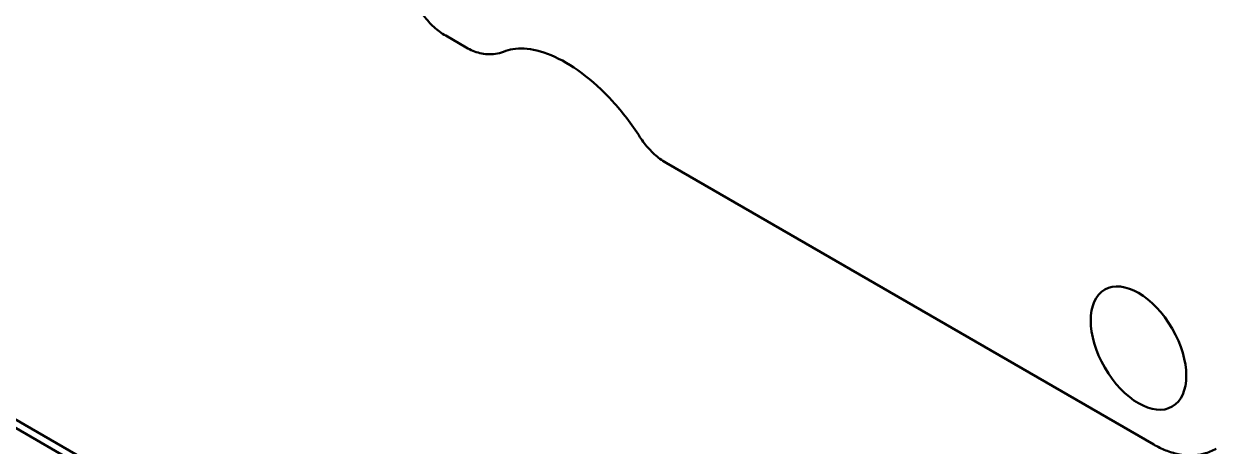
# Model space of a CAD drawing. Header units: millimetres. Extents: x -106 to 841, y -50 to 594.
# Drawn here: x 707.1 to 764.5, y 323.9 to 344.2 of the extents above; entities that cross this region are included whole.
import ezdxf

# ---------------------------------------------------------------- set-up
doc = ezdxf.new("R2010")
doc.units = ezdxf.units.MM
doc.layers.add('Visible (ISO)', color=7, linetype='Continuous', lineweight=50)

msp = doc.modelspace()

# ---------------------------------------------------------------- linework, layer by layer
at = {"layer": 'Visible (ISO)'}
for p, q in [((728.372, 343.077), (727.384, 343.648)), ((737.544, 306.955), (679.135, 340.677)), ((737.906, 307.154), (680.196, 340.473)), ((761.466, 323.971), (737.99, 337.524))]:
    msp.add_line(p, q, dxfattribs=at)
msp.add_ellipse((760.728, 328.613), major_axis=(1.625, -2.815), ratio=0.57735, dxfattribs=at)
for points, knots in [([(727.384, 343.648), (727.282, 343.707), (727.184, 343.772), (726.995, 343.912), (726.904, 343.987), (726.729, 344.146), (726.645, 344.231), (726.484, 344.407), (726.407, 344.5), (726.261, 344.691), (726.191, 344.79), (726.126, 344.892)], [1.5707963, 1.5707963, 1.5707963, 1.5707963, 1.7117058, 1.7117058, 1.8526153, 1.8526153, 1.9935248, 1.9935248, 2.1344343, 2.1344343, 2.2753437, 2.2753437, 2.2753437, 2.2753437]), ([(730.163, 342.876), (730.038, 342.826), (729.908, 342.791), (729.649, 342.751), (729.52, 342.746), (729.269, 342.761), (729.147, 342.78), (728.912, 342.837), (728.798, 342.875), (728.579, 342.966), (728.474, 343.019), (728.372, 343.077)], [0.8662489, 0.8662489, 0.8662489, 0.8662489, 1.0071584, 1.0071584, 1.1480679, 1.1480679, 1.2889774, 1.2889774, 1.4298868, 1.4298868, 1.5707963, 1.5707963, 1.5707963, 1.5707963]), ([(730.163, 342.876), (730.444, 342.99), (730.773, 343.045), (731.543, 343), (731.983, 342.898), (732.927, 342.507), (733.428, 342.22), (734.432, 341.477), (734.933, 341.021), (735.883, 339.979), (736.332, 339.393), (736.732, 338.768)], [4.007842, 4.007842, 4.007842, 4.007842, 4.289661, 4.289661, 4.571479, 4.571479, 4.853298, 4.853298, 5.135117, 5.135117, 5.416936, 5.416936, 5.416936, 5.416936]), ([(737.99, 337.524), (737.888, 337.583), (737.791, 337.648), (737.602, 337.788), (737.511, 337.863), (737.336, 338.023), (737.252, 338.107), (737.09, 338.284), (737.014, 338.376), (736.867, 338.567), (736.798, 338.666), (736.732, 338.768)], [1.5707963, 1.5707963, 1.5707963, 1.5707963, 1.7117058, 1.7117058, 1.8526153, 1.8526153, 1.9935248, 1.9935248, 2.1344343, 2.1344343, 2.2753437, 2.2753437, 2.2753437, 2.2753437]), ([(764.466, 323.773), (764.282, 323.667), (764.085, 323.587), (763.678, 323.48), (763.469, 323.454), (763.053, 323.449), (762.845, 323.471), (762.438, 323.553), (762.237, 323.614), (761.845, 323.769), (761.653, 323.863), (761.466, 323.971)], [0.7853982, 0.7853982, 0.7853982, 0.7853982, 0.9424778, 0.9424778, 1.0995574, 1.0995574, 1.2566371, 1.2566371, 1.4137167, 1.4137167, 1.5707963, 1.5707963, 1.5707963, 1.5707963])]:
    msp.add_open_spline(points, degree=3, knots=knots, dxfattribs=at)

doc.saveas('drawing.dxf')
